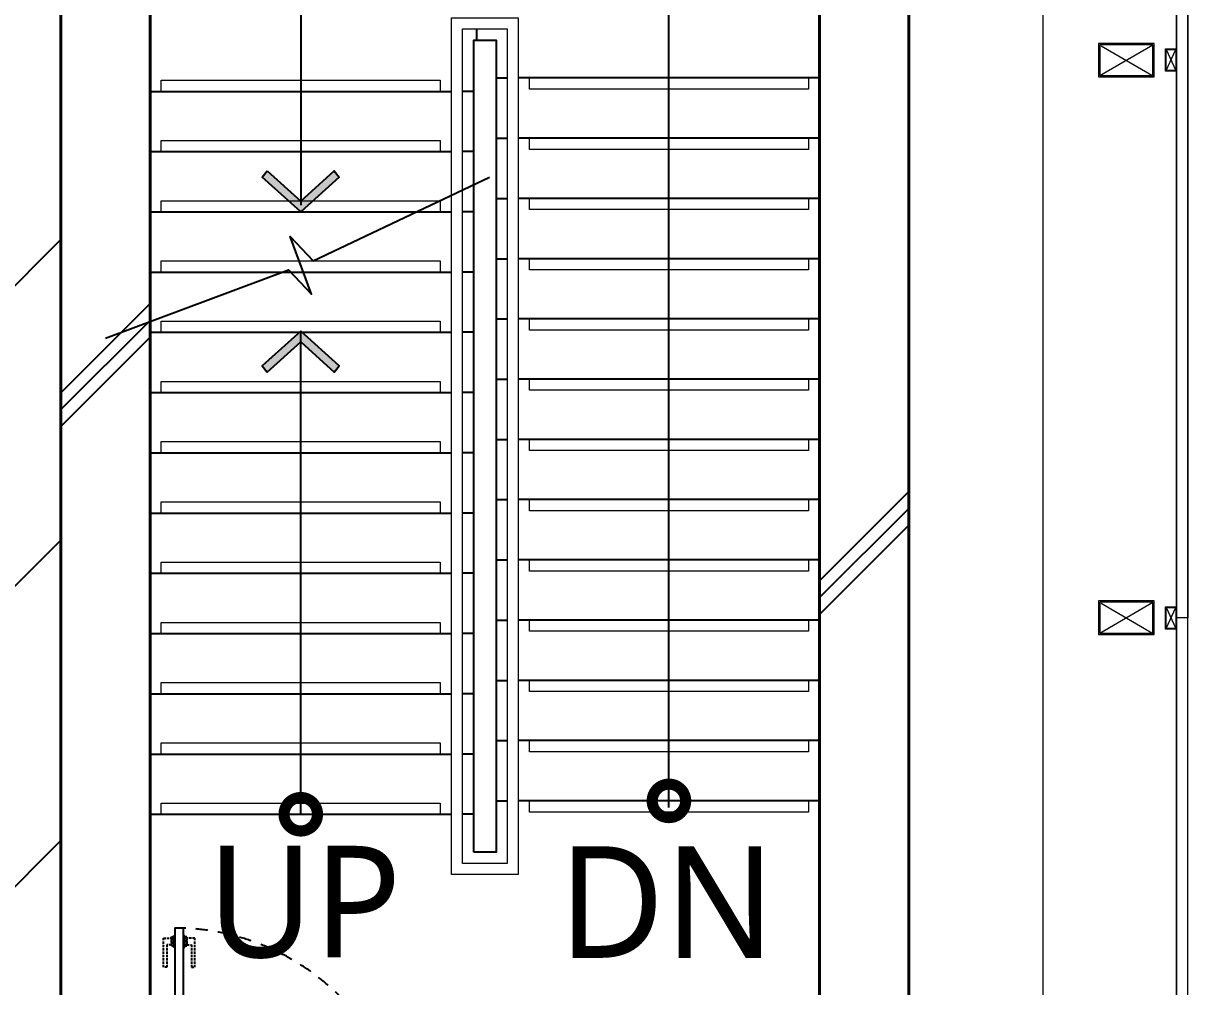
# Model space of a CAD drawing. Header units: millimetres. Extents: x 4739419 to 5837985, y 2291271 to 3446271.
# Drawn here: x 4993543 to 4998762, y 2340738 to 2345056 of the extents above; entities that cross this region are included whole.
import ezdxf
from ezdxf.enums import TextEntityAlignment as Align

# ---------------------------------------------------------------- set-up
doc = ezdxf.new("R2010")
doc.units = ezdxf.units.MM
doc.linetypes.add('XR-평면도$0$DASHEDX2', pattern=[1.5, 1, -0.5])
doc.linetypes.add('XR-평면도$0$HID', pattern=[2, 1.1, -0.9])
doc.layers.get('0').update_dxf_attribs({"color": 255})
for name, color, linetype, lineweight in [('A-XXXX-TXT2', 9, 'Continuous', 25), ('XR-평면도$0$A-CNTL', 9, 'Continuous', 15), ('XR-평면도$0$A-CONC-LIN1', 9, 'Continuous', 40), ('XR-평면도$0$A-DWXM-DOOR', 9, 'Continuous', 25), ('XR-평면도$0$A-ELEV-LIN3', 9, 'Continuous', 18), ('XR-평면도$0$A-SECT-LIN2', 9, 'Continuous', 20), ('XR-평면도$0$A-SECT-LIN3', 9, 'Continuous', 18), ('XR-평면도$0$A-SSXM-STAIR', 9, 'Continuous', 25), ('XR-평면도$0$A-SSXS-HAND', 9, 'Continuous', 20), ('XR-평면도$0$A-WAXM-PANL', 9, 'Continuous', 20), ('XR-평면도$0$A-XXXX-OPEN', 9, 'Continuous', 15), ('XR-평면도$0$A-XXXX-SYMB', 9, 'Continuous', 25)]:
    doc.layers.add(name, color=color, linetype=linetype, lineweight=lineweight)
doc.layers.add('HEB-Area(PC Topping)', color=3, linetype='Continuous')
doc.layers.add('XR-평면도$0$A-CONC-SOLD', color=9, linetype='Continuous')
doc.styles.add('맑은 고딕', font='malgun.ttf')

# ---------------------------------------------------------------- blocks, each defined once
blk = doc.blocks.new('XR-평면도$0$ARROW')
blk.add_lwpolyline([(-0.002, 0.87), (0.738, 0), (-0.002, -0.87), (0.15, -1), (1, 0), (0.15, 1)], close=True)
for points in [[(-0.002, 0.87), (0.15, 1), (0.738, 0), (1, 0)], [(0.738, 0), (1, 0), (-0.002, -0.87), (0.15, -1)]]:
    blk.add_solid(points)
blk = doc.blocks.new('XR-평면도$0$#7~16 계단 1f~8f')
at = {"layer": 'XR-평면도$0$A-ELEV-LIN3'}
for points in [[(371116.1, -31584.1), (371116.1, -31534.1), (372366.1, -31534.1), (372366.1, -31584.1)], [(374016.1, -31524.1), (374016.1, -31574.1), (372766.1, -31574.1), (372766.1, -31524.1)], [(371116.1, -31854.1), (371116.1, -31804.1), (372366.1, -31804.1), (372366.1, -31854.1)], [(374016.1, -31794.1), (374016.1, -31844.1), (372766.1, -31844.1), (372766.1, -31794.1)], [(371116.1, -32124.1), (371116.1, -32074.1), (372366.1, -32074.1), (372366.1, -32124.1)], [(374016.1, -32064.1), (374016.1, -32114.1), (372766.1, -32114.1), (372766.1, -32064.1)], [(371116.1, -32394.1), (371116.1, -32344.1), (372366.1, -32344.1), (372366.1, -32394.1)], [(374016.1, -32334.1), (374016.1, -32384.1), (372766.1, -32384.1), (372766.1, -32334.1)], [(371116.1, -32664.1), (371116.1, -32614.1), (372366.1, -32614.1), (372366.1, -32648.2)], [(374016.1, -32604.1), (374016.1, -32654.1), (372766.1, -32654.1), (372766.1, -32604.1)], [(372366.1, -32648.2), (372366.1, -32664.1)], [(374016.1, -32874.1), (374016.1, -32924.1), (372766.1, -32924.1), (372766.1, -32874.1)], [(371116.1, -32934.1), (371116.1, -32884.1), (372366.1, -32884.1), (372366.1, -32934.1)], [(371116.1, -33204.1), (371116.1, -33154.1), (372366.1, -33154.1), (372366.1, -33204.1)], [(374016.1, -33144.1), (374016.1, -33194.1), (372766.1, -33194.1), (372766.1, -33144.1)], [(371116.1, -33474.1), (371116.1, -33424.1), (372366.1, -33424.1), (372366.1, -33474.1)], [(374016.1, -33414.1), (374016.1, -33464.1), (372766.1, -33464.1), (372766.1, -33414.1)], [(371116.1, -33744.1), (371116.1, -33694.1), (372366.1, -33694.1), (372366.1, -33744.1)], [(374016.1, -33684.1), (374016.1, -33734.1), (372766.1, -33734.1), (372766.1, -33684.1)], [(371116.1, -34014.1), (371116.1, -33964.1), (372366.1, -33964.1), (372366.1, -34014.1)], [(374016.1, -33954.1), (374016.1, -34004.1), (372766.1, -34004.1), (372766.1, -33954.1)], [(371116.1, -34284.1), (371116.1, -34234.1), (372366.1, -34234.1), (372366.1, -34284.1)], [(374016.1, -34224.1), (374016.1, -34274.1), (372766.1, -34274.1), (372766.1, -34224.1)], [(374016.1, -34494.1), (374016.1, -34544.1), (372766.1, -34544.1), (372766.1, -34494.1)], [(371116.1, -34554.1), (371116.1, -34504.1), (372366.1, -34504.1), (372366.1, -34554.1)], [(371116.1, -34824.1), (371116.1, -34774.1), (372366.1, -34774.1), (372366.1, -34824.1)], [(374016.1, -34764.1), (374016.1, -34814.1), (372766.1, -34814.1), (372766.1, -34764.1)]]:
    blk.add_lwpolyline(points, dxfattribs=at)
at = {"layer": 'XR-평면도$0$A-SSXM-STAIR'}
blk.add_line((372529.8, -31354.1), (372529.8, -31304.1), dxfattribs=at)
for points in [[(372516.1, -34994.1), (372516.1, -31354.1), (372616.1, -31354.1), (372616.1, -34994.1), (372516.1, -34994.1)], [(372616.1, -31524.1), (372666.1, -31524.1)], [(372616.1, -31524.1), (372666.1, -31524.1)], [(374066.1, -31524.1), (372716.1, -31524.1)], [(371066.1, -31584.1), (372416.1, -31584.1)], [(372516.1, -31584.1), (372466.1, -31584.1)], [(372616.1, -31794.1), (372666.1, -31794.1)], [(372616.1, -31794.1), (372666.1, -31794.1)], [(374066.1, -31794.1), (372716.1, -31794.1)], [(371066.1, -31854.1), (372416.1, -31854.1)], [(372516.1, -31854.1), (372466.1, -31854.1)], [(372616.1, -32064.1), (372666.1, -32064.1)], [(372616.1, -32064.1), (372666.1, -32064.1)], [(374066.1, -32064.1), (372716.1, -32064.1)], [(371066.1, -32124.1), (372416.1, -32124.1)], [(372516.1, -32124.1), (372466.1, -32124.1)], [(372616.1, -32334.1), (372666.1, -32334.1)], [(372616.1, -32334.1), (372666.1, -32334.1)], [(374066.1, -32334.1), (372716.1, -32334.1)], [(371066.1, -32394.1), (372416.1, -32394.1)], [(372516.1, -32394.1), (372466.1, -32394.1)], [(372616.1, -32604.1), (372666.1, -32604.1)], [(372616.1, -32604.1), (372666.1, -32604.1)], [(374066.1, -32604.1), (372716.1, -32604.1)], [(371066.1, -32664.1), (372416.1, -32664.1)], [(372516.1, -32664.1), (372466.1, -32664.1)], [(372616.1, -32874.1), (372666.1, -32874.1)], [(372616.1, -32874.1), (372666.1, -32874.1)], [(374066.1, -32874.1), (372716.1, -32874.1)], [(371066.1, -32934.1), (372416.1, -32934.1)], [(372516.1, -32934.1), (372466.1, -32934.1)], [(372616.1, -33144.1), (372666.1, -33144.1)], [(372616.1, -33144.1), (372666.1, -33144.1)], [(374066.1, -33144.1), (372716.1, -33144.1)], [(371066.1, -33204.1), (372416.1, -33204.1)], [(372516.1, -33204.1), (372466.1, -33204.1)], [(372616.1, -33414.1), (372666.1, -33414.1)], [(372616.1, -33414.1), (372666.1, -33414.1)], [(374066.1, -33414.1), (372716.1, -33414.1)], [(371066.1, -33474.1), (372416.1, -33474.1)], [(372516.1, -33474.1), (372466.1, -33474.1)], [(372616.1, -33684.1), (372666.1, -33684.1)], [(372616.1, -33684.1), (372666.1, -33684.1)], [(374066.1, -33684.1), (372716.1, -33684.1)], [(371066.1, -33744.1), (372416.1, -33744.1)], [(372516.1, -33744.1), (372466.1, -33744.1)], [(372616.1, -33954.1), (372666.1, -33954.1)], [(372616.1, -33954.1), (372666.1, -33954.1)], [(374066.1, -33954.1), (372716.1, -33954.1)], [(371066.1, -34014.1), (372416.1, -34014.1)], [(372516.1, -34014.1), (372466.1, -34014.1)], [(372616.1, -34224.1), (372666.1, -34224.1)], [(372616.1, -34224.1), (372666.1, -34224.1)], [(374066.1, -34224.1), (372716.1, -34224.1)], [(371066.1, -34284.1), (372416.1, -34284.1)], [(372516.1, -34284.1), (372466.1, -34284.1)], [(372616.1, -34494.1), (372666.1, -34494.1)], [(372616.1, -34494.1), (372666.1, -34494.1)], [(374066.1, -34494.1), (372716.1, -34494.1)], [(371066.1, -34554.1), (372416.1, -34554.1)], [(372516.1, -34554.1), (372466.1, -34554.1)], [(372616.1, -34764.1), (372666.1, -34764.1)], [(372616.1, -34764.1), (372666.1, -34764.1)], [(374066.1, -34764.1), (372716.1, -34764.1)], [(371066.1, -34824.1), (372416.1, -34824.1)], [(372516.1, -34824.1), (372466.1, -34824.1)]]:
    blk.add_lwpolyline(points, dxfattribs=at)
at = {"layer": 'XR-평면도$0$A-SSXS-HAND'}
for points in [[(372416.1, -32594.4), (372416.1, -31254.1), (372716.1, -31254.1), (372716.1, -35094.1), (372416.1, -35094.1), (372416.1, -32594.4)], [(372466.1, -32570.7), (372466.1, -31304.1), (372666.1, -31304.1), (372666.1, -35044.1), (372466.1, -35044.1), (372466.1, -32570.7)]]:
    blk.add_lwpolyline(points, dxfattribs=at)
at = {"layer": 'XR-평면도$0$A-XXXX-SYMB'}
for points in [[(373391.1, -34794.1), (373391.1, -30649.1), (371741.1, -30649.1), (371741.1, -32094.1)], [(370866.1, -32690.3), (371685.7, -32384.7), (371789.1, -32493.3), (371693.1, -32234.9), (371796.4, -32343.5), (372586.9, -31968.4)], [(371741.1, -34824.1), (371741.1, -32664.1)]]:
    blk.add_lwpolyline(points, dxfattribs=at)
at = {"layer": 'XR-평면도$0$A-XXXX-SYMB', "const_width": 150}
for points in [[(373416.1, -34764.1, -1), (373366.1, -34764.1, -1)], [(371766.1, -34824.1, -1), (371716.1, -34824.1, -1)]]:
    blk.add_lwpolyline(points, format="xyb", close=True, dxfattribs=at)
at = {"layer": 'XR-평면도$0$A-XXXX-SYMB', "yscale": 172.3206394866575, "zscale": 183.004177226685}
for p, xscale, rotation in [((371741.1, -31941.1), -183.004177226685, 90), ((371741.1, -32842.1), 183.004177226685, 90.00000000000001)]:
    blk.add_blockref('XR-평면도$0$ARROW', p, dxfattribs=dict(at, xscale=xscale, rotation=rotation))
blk = doc.blocks.new('XR-평면도$0$계단실(기준층)230530')
blk.add_blockref('XR-평면도$0$#7~16 계단 1f~8f', (-3702707.2, 1555614.7))
blk = doc.blocks.new('XR-평면도$0$중심선(210216)')
at = {"layer": 'XR-평면도$0$A-CNTL', "ltscale": 300}
blk.add_lwpolyline([(132000, 206000), (132000, -10000)], dxfattribs=at)
blk = doc.blocks.new('XR-평면도$0$도어_008')
at = {"layer": 'XR-평면도$0$A-DWXM-DOOR'}
blk.add_lwpolyline([(65, 0), (65, 1050), (25, 1050), (25, 0)], close=True, dxfattribs=at)
at = {"layer": 'XR-평면도$0$A-DWXM-DOOR', "color": 9, "linetype": 'XR-평면도$0$DASHEDX2', "ltscale": 10}
for points in [[(-25, 1005), (10, 1005), (10, 975), (-10, 975), (-10, 875), (-25, 875)], [(20, 1010), (20, 970), (10, 970), (10, 1010)], [(20, 965), (20, 1015), (25, 1015), (25, 965)], [(70, 965), (70, 1015), (65, 1015), (65, 965)], [(70, 1010), (70, 970), (80, 970), (80, 1010)], [(115, 1005), (80, 1005), (80, 975), (100, 975), (100, 875), (115, 875)]]:
    blk.add_lwpolyline(points, close=True, dxfattribs=at)
at = {"layer": 'XR-평면도$0$A-DWXM-DOOR', "color": 0}
for points in [[(0, -260), (0, -270), (25, -270), (25, -230), (40, -230), (40, -40), (25, -40), (25, 0), (0, 0), (0, -10)], [(1100, -260), (1100, -270), (1075, -270), (1075, -230), (1060, -230), (1060, -40), (1075, -40), (1075, 0), (1100, 0), (1100, -10)]]:
    blk.add_lwpolyline(points, dxfattribs=at)
at = {"layer": 'XR-평면도$0$A-DWXM-DOOR', "color": 9}
for points in [[(25, 0), (1075, 0)], [(1060, -40), (40, -40)], [(1060, -230), (40, -230)], [(1075, -270), (25, -270)]]:
    blk.add_lwpolyline(points, dxfattribs=at)
at = {"layer": 'XR-평면도$0$A-DWXM-DOOR', "color": 1, "linetype": 'XR-평면도$0$HID', "ltscale": 50}
blk.add_arc((25, 0), 1050, 0, 90, dxfattribs=at)
blk = doc.blocks.new('XR-평면도$0$계단실_8_기준층(210720)')
at = {"layer": 'XR-평면도$0$A-CONC-SOLD'}
h = blk.add_hatch(dxfattribs=at)
h.set_pattern_fill('CONC', color=256, scale=100, angle=180)
h.set_pattern_definition([(225, (-255393, -648620.6), (2121.32, -2121.32), []), (225, (-255393, -648695.6), (2121.32, -2121.32), []), (225, (-255393, -648770.6), (2121.32, -2121.32), [])])
h.paths.add_polyline_path([(3800, 0), (0, 0), (0, -8200), (400, -8200), (400, -7000), (470, -7000), (470, -6750), (400, -6750), (400, -400), (3400, -400), (3400, -6750), (1700, -6750), (1700, -7000), (3400, -7000), (3400, -8200), (3800, -8200)])
h.paths.add_polyline_path([(3800, -9300), (3400, -9300), (3400, -9600), (400, -9600), (400, -9300), (0, -9300), (0, -10000), (3800, -10000)])
at = {"layer": 'XR-평면도$0$A-CONC-LIN1'}
for points in [[(0, -8235), (0, 0), (3800, 0), (3800, -10000), (0, -10000), (0, -9365)], [(400, -8235), (400, -7000), (470, -7000), (470, -6750), (400, -6750), (400, -400), (3400, -400), (3400, -6750), (1600, -6750), (1600, -7000), (3400, -7000)]]:
    blk.add_lwpolyline(points, dxfattribs=at)
blk.add_blockref('XR-평면도$0$도어_008', (485, -6740))
blk = doc.blocks.new('XR-평면도$0$원드컬럼(11000)_B2')
at = {"layer": 'XR-평면도$0$A-SECT-LIN2'}
for points in [[(264932.4, 296053.1), (264832.4, 296053.1), (264832.4, 296103.1), (264932.4, 296103.1)], [(267432.4, 296053.1), (267332.4, 296053.1), (267332.4, 296103.1), (267432.4, 296103.1)], [(264807.4, 295753.1), (264957.4, 295753.1), (264957.4, 296003.1), (264807.4, 296003.1)], [(267306.1, 295753.1), (267456.1, 295753.1), (267456.1, 296003.1), (267306.1, 296003.1)]]:
    blk.add_lwpolyline(points, close=True, dxfattribs=at)
at = {"layer": 'XR-평면도$0$A-SECT-LIN3'}
for points in [[(264929.4, 296056.1), (264835.4, 296056.1), (264835.4, 296100.1), (264929.4, 296100.1)], [(267429.4, 296056.1), (267335.4, 296056.1), (267335.4, 296100.1), (267429.4, 296100.1)], [(264951.4, 295997.1), (264813.4, 295997.1), (264813.4, 295759.1), (264951.4, 295759.1)], [(267450.1, 295997.1), (267312.1, 295997.1), (267312.1, 295759.1), (267450.1, 295759.1)]]:
    blk.add_lwpolyline(points, close=True, dxfattribs=at)
at = {"layer": 'XR-평면도$0$A-WAXM-PANL'}
for points in [[(262382.4, 296153.1), (267382.4, 296153.1)], [(262382.4, 296103.1), (267382.4, 296103.1)]]:
    blk.add_lwpolyline(points, dxfattribs=at)
blk.add_lwpolyline([(270382.4, 296153.1), (267382.4, 296153.1), (267382.4, 296103.1), (270382.4, 296103.1)], close=True, dxfattribs=at)
at = {"layer": 'XR-평면도$0$A-XXXX-OPEN'}
for p, q in [((264835.4, 296056.1), (264929.4, 296100.1)), ((264929.4, 296056.1), (264835.4, 296100.1)), ((267335.4, 296056.1), (267429.4, 296100.1)), ((267429.4, 296056.1), (267335.4, 296100.1))]:
    blk.add_line(p, q, dxfattribs=at)
for points in [[(264951.4, 295759.1), (264813.4, 295997.1)], [(264957.4, 296003.1), (264819.4, 295765.1)], [(267450.1, 295759.1), (267312.1, 295997.1)], [(267456.1, 296003.1), (267318.1, 295765.1)]]:
    blk.add_lwpolyline(points, dxfattribs=at)

msp = doc.modelspace()

# ---------------------------------------------------------------- hatches: boundary and pattern name
at = {"layer": 'HEB-Area(PC Topping)', "transparency": 33554559}
h = msp.add_hatch(dxfattribs=at)
h.set_pattern_fill('ANSI31', color=256, scale=300)
h.paths.add_polyline_path([(4865511.8, 2394416.6), (4898114.5, 2394416.6), (4898114.5, 2377621.7), (4911154.5, 2377621.7), (4911154.5, 2394421.7), (4943111.8, 2394421.7), (4943111.8, 2365621.7), (4954251.8, 2365621.7), (4954251.8, 2396821.7), (4998711.8, 2396821.7), (4998711.8, 2346691.2), (4993711.8, 2346691.2), (4993711.8, 2335791.2), (4931561.8, 2335791.2), (4931561.8, 2346691.2), (4927761.8, 2346691.2), (4927761.8, 2335791.2), (4878154.5, 2335791.2), (4878154.5, 2348821.7), (4865511.8, 2348821.7)])
h.paths.add_polyline_path([(4960761.8, 2390941.2), (4964561.8, 2390941.2), (4964561.8, 2380940.7), (4960761.8, 2380940.7)], flags=16)

# ---------------------------------------------------------------- linework, layer by layer
at = {"layer": 'HEB-Area(PC Topping)'}
msp.add_lwpolyline([(4877661.8, 2413391.2), (4903611.8, 2413391.2), (4903611.8, 2410391.2), (4905611.8, 2410391.2), (4905611.8, 2413391.2), (4921661.8, 2413391.2), (4921661.8, 2413891.2), (4931561.8, 2413891.2), (4931561.8, 2413391.2), (4958611.8, 2413391.2), (4958611.8, 2410391.2), (4960611.8, 2410391.2), (4960611.8, 2413391.2), (4987661.8, 2413391.2), (4987661.8, 2413891.2), (4998711.8, 2413891.2), (4998711.8, 2346691.2), (4993711.8, 2346691.2), (4993711.8, 2336391.2), (4993711.8, 2335791.2), (4870511.8, 2335791.2)], dxfattribs=at)
at = {"layer": 'XR-평면도$0$A-WAXM-PANL'}
for points in [[(4987111.8, 2335741.2), (4998761.8, 2335741.2), (4998761.8, 2426291.3), (4998611.8, 2426291.3)], [(4987111.8, 2335741.2), (4998761.8, 2335741.2), (4998761.8, 2426291.3), (4998611.8, 2426291.3)], [(4987111.8, 2335741.2), (4998761.8, 2335741.2), (4998761.8, 2426291.3), (4998611.8, 2426291.3)], [(4987111.8, 2335791.2), (4998711.8, 2335791.2), (4998711.8, 2426241.3), (4998611.8, 2426241.3)], [(4987111.8, 2335791.2), (4998711.8, 2335791.2), (4998711.8, 2426241.3), (4998611.8, 2426241.3)], [(4987111.8, 2335791.2), (4998711.8, 2335791.2), (4998711.8, 2426241.3), (4998611.8, 2426241.3)]]:
    msp.add_lwpolyline(points, dxfattribs=at)

# ---------------------------------------------------------------- block references
for name, p in [('XR-평면도$0$계단실(기준층)230530', (8325752.9, 820720.6)), ('XR-평면도$0$계단실(기준층)230530', (8325752.9, 820720.6)), ('XR-평면도$0$계단실(기준층)230530', (8325752.9, 820720.6)), ('XR-평면도$0$계단실_8_기준층(210720)', (4993711.8, 2346691.2)), ('XR-평면도$0$계단실_8_기준층(210720)', (4993711.8, 2346691.2)), ('XR-평면도$0$계단실_8_기준층(210720)', (4993711.8, 2346691.2))]:
    msp.add_blockref(name, p)
at = {"rotation": 270}
for p in [(4702608.7, 2609773.6), (4702608.8, 2609773.6), (4702608.8, 2609773.6)]:
    msp.add_blockref('XR-평면도$0$원드컬럼(11000)_B2', p, dxfattribs=at)
at = {"layer": 'XR-평면도$0$A-CNTL'}
msp.add_blockref('XR-평면도$0$중심선(210216)', (4866111.8, 2336391.2), dxfattribs=at)

# ---------------------------------------------------------------- texts
at = {"layer": 'A-XXXX-TXT2', "ltscale": 100, "style": '맑은 고딕'}
for s, p in [('UP', (4994803.4, 2341119.9)), ('DN', (4996427.2, 2341117.5))]:
    msp.add_text(s, height=500, dxfattribs=at).set_placement(p, align=Align.MIDDLE_CENTER)

doc.saveas('drawing.dxf')
